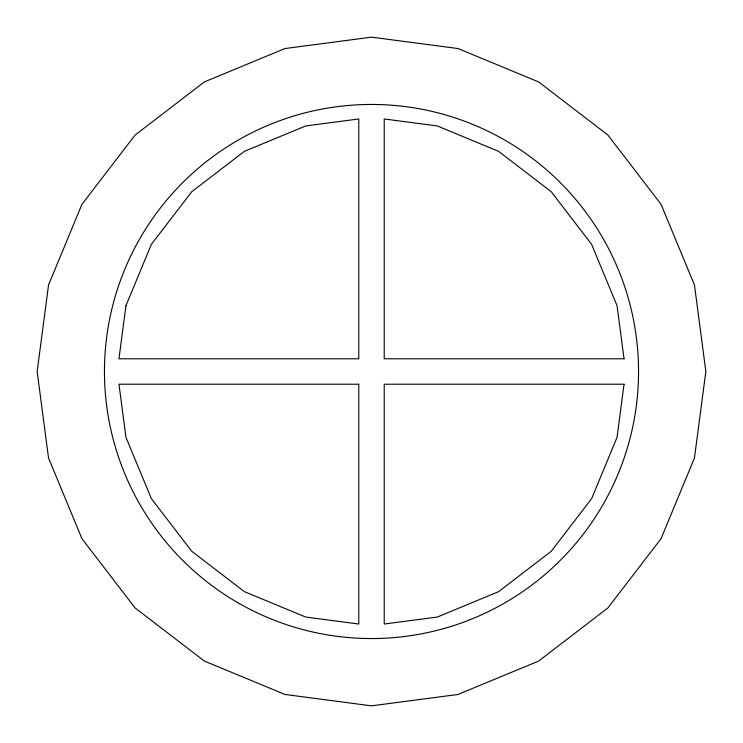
<?xml version="1.0" encoding="UTF-8"?>
<svg xmlns="http://www.w3.org/2000/svg" width="743" height="743" viewBox="0 0 743 743"><rect width="100%" height="100%" fill="white"/><g stroke="black" fill="none" stroke-linecap="round" stroke-linejoin="round"><path stroke-width="1.11" d="M48.546 284.968L37.15 371.5L48.546 458.032L81.944 538.675L135.077 607.923L204.325 661.056L284.968 694.454L371.5 705.85L458.032 694.454L538.675 661.056L607.923 607.923L661.056 538.675L694.454 458.032L705.85 371.5L694.454 284.968L661.056 204.325L607.923 135.077L538.675 81.944L458.032 48.546L371.5 37.15L284.968 48.546L204.325 81.944L135.077 135.077L81.944 204.325L48.546 284.968M125.948 305.707L118.964 358.776L358.776 358.776L358.776 118.964L305.707 125.948L244.391 151.349L191.74 191.74L151.349 244.391L125.948 305.707M624.036 384.224L617.052 437.293L591.651 498.609L551.26 551.26L498.609 591.651L437.293 617.052L384.224 624.036L384.224 384.224L624.036 384.224M624.036 358.776L384.224 358.776L384.224 118.964L437.293 125.948L498.609 151.349L551.26 191.74L591.651 244.391L617.052 305.707L624.036 358.776M358.776 384.224L118.964 384.224L125.948 437.293L151.349 498.609L191.74 551.26L244.391 591.651L305.707 617.052L358.776 624.036L358.776 384.224M237.974 602.768A267.043 267.043 0 0 0 638.543 371.5A267.043 267.043 0 0 0 237.974 140.232A267.043 267.043 0 0 0 237.974 602.768"/></g></svg>
